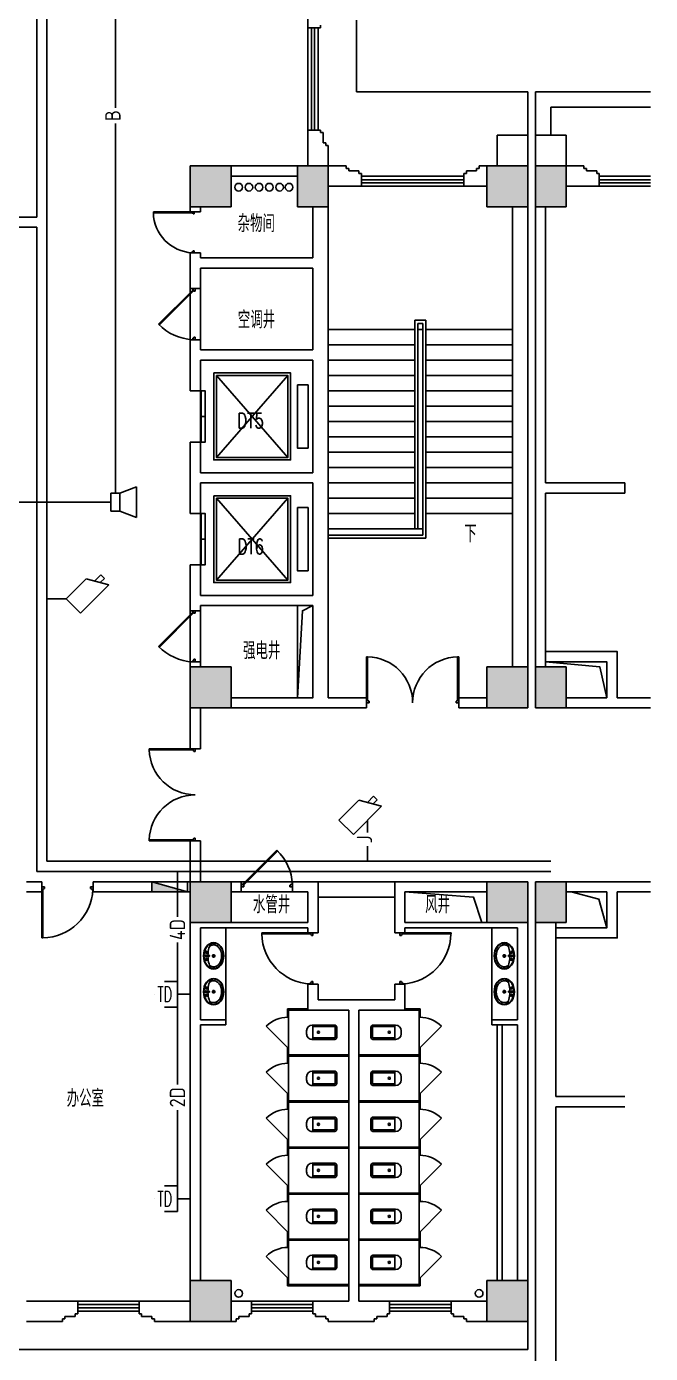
# Model space of a CAD drawing. Extents: x 190999 to 834799, y -200814 to 215286.
# Drawn here: x 718149 to 730349, y -175421 to -149471 of the extents above; entities that cross this region are included whole.
import ezdxf
from ezdxf.enums import TextEntityAlignment as Align

# ---------------------------------------------------------------- set-up
doc = ezdxf.new("R2010")
doc.units = 0
doc.header["$LTSCALE"] = 1000
doc.header["$MEASUREMENT"] = 0
for name, color, linetype in [('00-EQUIP', 3, 'Continuous'), ('00-SIG_TEXT', 7, 'Continuous'), ('00-WIRE-4', 6, 'Continuous'), ('A-卫生间', 250, 'Continuous'), ('A-墙线', 2, 'Continuous'), ('A-外包装修', 250, 'Continuous'), ('A-外窗', 145, 'Continuous'), ('A-门', 167, 'Continuous'), ('COLUMN', 2, 'Continuous'), ('DIM_SYMB', 3, 'Continuous'), ('EQUIP_消火栓', 6, 'Continuous'), ('PUB_HATCH', 250, 'Continuous'), ('PUB_TEXT', 7, 'Continuous'), ('STAIR', 5, 'Continuous'), ('房间名称', 7, 'Continuous'), ('桥架', 1, 'Continuous'), ('洞口线', 177, 'Continuous'), ('电井开洞', 6, 'Continuous'), ('雨水管', 3, 'Continuous')]:
    doc.layers.add(name, color=color, linetype=linetype)
doc.styles.add('-GBCBIGGBENOR', font='GBENOR.shx', dxfattribs={"bigfont": 'GBCBIG.shx'})
doc.styles.add('_COMPLEX', font='COMPLEX.shx', dxfattribs={"width": 0.5})
doc.styles.add('_TCH_DIM', font='SIMPLEX', dxfattribs={"bigfont": 'GBCBIG'})
doc.styles.get("Standard").update_dxf_attribs({"font": 'simhei.ttf'})

# ---------------------------------------------------------------- blocks, each defined once
blk = doc.blocks.new('m1800')
at = {"layer": 'A-墙线'}
for p, q in [((-900, -100), (-900, 100)), ((900, -100), (900, 100))]:
    blk.add_line(p, q, dxfattribs=at)
at = {"layer": 'A-门'}
for p, q in [((-900, 900), (-900, 0)), ((-900, 900), (-880, 900)), ((-880, 900), (-880, 50)), ((880, 900), (880, 50)), ((900, 900), (880, 900)), ((900, 900), (900, 0)), ((-900, 50), (-870, 50)), ((-900, 0), (-850, 0)), ((-870, 50), (-870, 30)), ((-870, 30), (-850, 30)), ((-850, 30), (-850, 0)), ((850, 30), (850, 0)), ((870, 30), (850, 30)), ((900, 0), (850, 0)), ((870, 50), (870, 30)), ((900, 50), (870, 50))]:
    blk.add_line(p, q, dxfattribs=at)
for centre, start, end in [((-900, 0), 0, 88.7267), ((900, 0), 91.2733, 180)]:
    blk.add_arc(centre, 900, start, end, dxfattribs=at)
blk = doc.blocks.new('m1000')
at = {"layer": 'A-墙线'}
for p, q in [((0, 0), (0, 200)), ((1000, 0), (1000, 200))]:
    blk.add_line(p, q, dxfattribs=at)
at = {"layer": 'A-门'}
for p, q in [((0, 1100), (0, 100)), ((0, 1100), (20, 1100)), ((20, 1100), (20, 150)), ((0, 150), (30, 150)), ((0, 100), (50, 100)), ((30, 150), (30, 130)), ((30, 130), (50, 130)), ((50, 130), (50, 100)), ((950, 130), (950, 100)), ((970, 130), (950, 130)), ((1000, 100), (950, 100)), ((970, 150), (970, 130)), ((1000, 150), (970, 150)), ((1000, 150), (1000, 100))]:
    blk.add_line(p, q, dxfattribs=at)
blk.add_arc((0, 100), 1000, 2.866, 88.854, dxfattribs=at)
blk = doc.blocks.new('手盆')
at = {"layer": 'A-卫生间'}
for p, q in [((113, 12), (46, 16)), ((160, 0), (235, 0)), ((198, -37), (198, 38)), ((113, -11), (46, -16))]:
    blk.add_line(p, q, dxfattribs=at)
for centre, major_axis, ratio, start_param, end_param in [((198, 0), (0, 259), 0.763797, 3.141593, 9.424778), ((194, 0), (0, 259), 0.413212, 0.351725, 1.519021), ((106, 0), (0, 13.9), 0.9, 3.760941, 5.663837), ((194, 0), (0, 259), 0.413212, 1.620217, 2.789865)]:
    blk.add_ellipse(centre, major_axis=major_axis, ratio=ratio, start_param=start_param, end_param=end_param, dxfattribs=at)
for centre, major_axis in [((46, 0), (0, 15.8)), ((56, 71), (0, 20.6)), ((56, 71), (0, 15.6)), ((198, 0), (0, 23.4)), ((56, -71), (0, 20.6)), ((56, -71), (0, 15.6))]:
    blk.add_ellipse(centre, major_axis=major_axis, ratio=0.9, dxfattribs=at)
for points, knots in [([(198, -249), (204, -249), (211, -249), (228, -246), (239, -243), (260, -236), (270, -231), (290, -218), (299, -211), (317, -194), (325, -185), (340, -164), (347, -153), (360, -129), (365, -116), (374, -90), (378, -76), (383, -48), (385, -34), (387, -5), (387, 9), (385, 38), (383, 52), (377, 80), (373, 94), (364, 120), (358, 133), (345, 156), (338, 167), (323, 187), (314, 197), (296, 213), (287, 220), (267, 232), (257, 237), (236, 244), (225, 247), (204, 249), (193, 249), (171, 247), (161, 245), (140, 237), (129, 232), (110, 221), (100, 213), (82, 197), (74, 188), (58, 168), (51, 157), (38, 133), (32, 121), (23, 95), (19, 81), (13, 53), (11, 39), (9, 10), (9, -4), (10, -33), (12, -47), (18, -75), (21, -89), (30, -115), (36, -128), (48, -152), (55, -163), (70, -184), (78, -193), (96, -210), (105, -218), (125, -230), (135, -235), (156, -243), (167, -246), (184, -249), (191, -249), (198, -249)], [0, 0, 0, 0, 0.105369, 0.105369, 0.278747, 0.278747, 0.452125, 0.452125, 0.625504, 0.625504, 0.798882, 0.798882, 0.97226, 0.97226, 1.145639, 1.145639, 1.319017, 1.319017, 1.492395, 1.492395, 1.665774, 1.665774, 1.839152, 1.839152, 2.01253, 2.01253, 2.185909, 2.185909, 2.359287, 2.359287, 2.532665, 2.532665, 2.706044, 2.706044, 2.879422, 2.879422, 3.0528, 3.0528, 3.226179, 3.226179, 3.399557, 3.399557, 3.572935, 3.572935, 3.746313, 3.746313, 3.919692, 3.919692, 4.09307, 4.09307, 4.266448, 4.266448, 4.439827, 4.439827, 4.613205, 4.613205, 4.786583, 4.786583, 4.959962, 4.959962, 5.13334, 5.13334, 5.306718, 5.306718, 5.480097, 5.480097, 5.653475, 5.653475, 5.826853, 5.826853, 6.000232, 6.000232, 6.17361, 6.17361, 6.283185, 6.283185, 6.283185, 6.283185]), ([(119, -185), (121, -187), (123, -188), (130, -193), (135, -196), (146, -202), (152, -205), (163, -209), (169, -210), (180, -213), (186, -214), (194, -214), (196, -214), (198, -214), (204, -214), (209, -214), (222, -212), (229, -210), (241, -206), (245, -204), (254, -200), (259, -197), (269, -191), (275, -187), (286, -178), (291, -173), (300, -162), (304, -158), (314, -145), (319, -137), (327, -123), (329, -118), (334, -107), (336, -101), (341, -89), (343, -83), (346, -71), (348, -64), (351, -49), (352, -40), (354, -22), (355, -13), (355, 5), (355, 14), (354, 32), (352, 41), (349, 58), (348, 66), (343, 81), (341, 89), (335, 104), (332, 111), (326, 125), (322, 132), (314, 144), (310, 150), (301, 162), (296, 167), (287, 177), (281, 181), (272, 189), (267, 192), (256, 199), (250, 202), (238, 207), (233, 209), (223, 211), (217, 212), (205, 214), (198, 214), (186, 213), (181, 213), (171, 211), (166, 210), (151, 205), (141, 200), (128, 191), (123, 188), (119, 185)], [5.740897, 5.740897, 5.740897, 5.740897, 5.780874, 5.780874, 5.896829, 5.896829, 6.012784, 6.012784, 6.128739, 6.128739, 6.240697, 6.240697, 6.283185, 6.283185, 6.283185, 6.399826, 6.399826, 6.5409, 6.5409, 6.634, 6.634, 6.7271, 6.7271, 6.852188, 6.852188, 6.977276, 6.977276, 7.077377, 7.077377, 7.229977, 7.229977, 7.317389, 7.317389, 7.404801, 7.404801, 7.497094, 7.497094, 7.589386, 7.589386, 7.712334, 7.712334, 7.835281, 7.835281, 7.958228, 7.958228, 8.081175, 8.081175, 8.194983, 8.194983, 8.30879, 8.30879, 8.422598, 8.422598, 8.537599, 8.537599, 8.6526, 8.6526, 8.767602, 8.767602, 8.884432, 8.884432, 8.982435, 8.982435, 9.119467, 9.119467, 9.224191, 9.224191, 9.328914, 9.328914, 9.470087, 9.470087, 9.571187, 9.571187, 9.672288, 9.672288, 9.874489, 9.874489, 9.967059, 9.967059, 9.967059, 9.967059])]:
    blk.add_open_spline(points, degree=3, knots=knots, dxfattribs=at)
blk.add_point((46, 0), dxfattribs=at)
blk = doc.blocks.new('bfm01')
at = {"layer": 'A-墙线'}
for p, q in [((-200, 0), (0, 0)), ((-200, -1000), (0, -1000))]:
    blk.add_line(p, q, dxfattribs=at)
at = {"layer": 'A-门'}
for p, q in [((-200, -1000), (-200, 0)), ((-100, 0), (-100, -50)), ((-70, -50), (-100, -50)), ((-50, -30), (-70, -30)), ((-70, -30), (-70, -50)), ((-64, -44), (-50, -30)), ((-64, -44), (603, -711)), ((-50, 0), (-50, -30)), ((-50, -30), (617, -697)), ((0, 0), (0, -1000)), ((-70, -950), (-100, -950)), ((-100, -1000), (-100, -950)), ((-50, -1000), (-100, -1000)), ((-70, -970), (-70, -950)), ((-50, -970), (-70, -970)), ((-50, -1000), (-50, -970))]:
    blk.add_line(p, q, dxfattribs=at)
blk.add_arc((-100, 0), 1000, 272.866, 315.8103, dxfattribs=at)
blk = doc.blocks.new('$TwtSys$00000434')
for p, q in [((-0.5, 0.5), (-0.5, -0.5)), ((-0.5, -0.5), (0.5, 0.5)), ((0.5, 0.5), (-0.5, 0.5)), ((0.5, -0.5), (0.5, 0.5)), ((-0.5, -0.5), (0.5, -0.5))]:
    blk.add_line(p, q)
blk.add_solid([(0.5, -0.5), (0.5, 0.5), (-0.5, -0.5)])
blk = doc.blocks.new('$lvtry$00000200')
for p, q in [((-140, -40, 0), (-140, -480, 0)), ((-110, -40, 0), (-110, -470, 0)), ((100, 0, 0), (-100, 0, 0)), ((100, -30, 0), (-100, -30, 0)), ((110, -470, 0), (110, -40, 0)), ((140, -480, 0), (140, -40, 0)), ((140, -470, 0), (-140, -470, 0)), ((-30, -590, 0), (30, -590, 0))]:
    blk.add_line(p, q)
blk.add_circle((0, -359, 0), 20)
for centre, radius, start, end in [((-100, -40, 0), 40, 90, 180), ((-100, -40, 0), 10, 90, 180), ((100, -40, 0), 40, 0, 90), ((100, -40, 0), 10, 0, 90), ((-30, -480, 0), 110, 180, 270), ((30, -480, 0), 110, 270, 0)]:
    blk.add_arc(centre, radius, start, end)
blk.add_point((0, 0))
blk = doc.blocks.new('$DorLib2D$00000114')
at = {"color": 0}
blk.add_line((0.5, 0), (-0.207, 0.707), dxfattribs=at)
blk.add_arc((0.5, 0), 1, 135, 180, dxfattribs=at)
blk = doc.blocks.new('_LINKPT1')
at = {"color": 0}
blk.add_line((0, 0), (0, 0), dxfattribs=at)
blk = doc.blocks.new('_I71UQN')
for p, q in [((-0.837, 0.1), (-0.609, 0.1)), ((-0.837, -0.1), (-0.837, 0.1)), ((-0.78, 0.4), (-0.323, -0.4)), ((0.78, 0.4), (-0.78, 0.4)), ((0.78, 0.4), (0.78, -0.4)), ((-0.837, -0.1), (-0.494, -0.1)), ((0.78, -0.4), (-0.323, -0.4))]:
    blk.add_line(p, q)
at = {"xscale": 0.002, "yscale": 0.002, "zscale": 0.002}
for p in [(0, 0.4), (0.78, 0), (0, -0.4)]:
    blk.add_blockref('_LINKPT1', p, dxfattribs=at)
at = {"flags": 9}
blk.add_attdef('A', (0, 0), '', height=0.00002, dxfattribs=at)
blk = doc.blocks.new('OS28WV87')
for p, q in [((0.35, 0.35), (1, 0.6)), ((1, 0.6), (1, -0.6)), ((0, 0.35), (0, -0.35)), ((0, 0.35), (0.35, 0.35)), ((0.35, 0.35), (0.35, -0.35)), ((0.35, -0.35), (0, -0.35)), ((1, -0.6), (0.35, -0.35))]:
    blk.add_line(p, q)
at = {"xscale": 0.002, "yscale": 0.002, "zscale": 0.002}
for p in [(0, 0), (0.175, 0.35), (1, 0), (0.175, -0.35)]:
    blk.add_blockref('_LINKPT1', p, dxfattribs=at)
at = {"flags": 9}
blk.add_attdef('A', (0, 0), '', height=0.00002, dxfattribs=at)
blk = doc.blocks.new('IO37IMB6')
for p, q in [((-0.5, 0.499), (-0.5, 0.999)), ((0.5, 0.999), (0.5, 0.499)), ((0.5, 0.499), (-0.5, 0.499)), ((0, 0.5), (0, 0))]:
    blk.add_line(p, q)
at = {"xscale": 0.002, "yscale": 0.002, "zscale": 0.002}
for p in [(0, 1.384), (-0.5, 0.499), (0, 0), (0.5, 0.499)]:
    blk.add_blockref('_LINKPT1', p, dxfattribs=at)
at = {"style": '_COMPLEX', "width": 0.6, "flags": 8}
blk.add_attdef('$TEXT$', text='', height=0.6, dxfattribs=at).set_placement((0, 1), align=Align.MIDDLE_CENTER)
at = {"flags": 9}
blk.add_attdef('A', (0, 0), '', height=0.00002, dxfattribs=at)

msp = doc.modelspace()

# ---------------------------------------------------------------- hatches: boundary and pattern name
at = {"layer": 'PUB_HATCH'}
for points in [[(721348.5, -152196.3), (721348.5, -152996.3), (722148.5, -152996.3), (722148.5, -152196.3)], [(723448.5, -152196.3), (723448.5, -152996.3), (724048.5, -152996.3), (724048.5, -152196.3)], [(727148.5, -152196.3), (727148.5, -152996.3), (727948.5, -152996.3), (727948.5, -152196.3)], [(728098.5, -152196.3), (728098.5, -152996.3), (728698.5, -152996.3), (728698.5, -152196.3)], [(721348.5, -161996.3), (721348.5, -162796.3), (722148.5, -162796.3), (722148.5, -161996.3)], [(727148.5, -161996.3), (727148.5, -162796.3), (727948.5, -162796.3), (727948.5, -161996.3)], [(728098.5, -161996.3), (728098.5, -162796.3), (728698.5, -162796.3), (728698.5, -161996.3)], [(721348.5, -166196.3), (721348.5, -166996.3), (722148.5, -166996.3), (722148.5, -166196.3)], [(727148.5, -166196.3), (727148.5, -166996.3), (727948.5, -166996.3), (727948.5, -166196.3)], [(728098.5, -166196.3), (728098.5, -166996.3), (728698.5, -166996.3), (728698.5, -166196.3)], [(721348.5, -173996.3), (721348.5, -174796.3), (722148.5, -174796.3), (722148.5, -173996.3)], [(727148.5, -173996.3), (727148.5, -174796.3), (727948.5, -174796.3), (727948.5, -173996.3)]]:
    msp.add_hatch(color=256, dxfattribs=at).paths.add_polyline_path(points)

# ---------------------------------------------------------------- linework, layer by layer
at = {"layer": '00-WIRE-4'}
for p, q in [((719886, -151061.2), (719886, -148321.8)), ((719886, -158596.3), (719886, -151366.2)), ((716507, -158771.3), (719798.5, -158771.3)), ((718921.5, -160661.4), (718548.5, -160661.4)), ((724815.1, -164996.3), (724815.1, -165234.4)), ((724815.1, -165499.7), (724815.1, -165796.3)), ((721099, -166882.1), (721099, -165996.3)), ((721099, -168146.3), (721099, -167382.7)), ((721099, -170160.2), (721099, -168646.3)), ((721099, -172146.3), (721099, -170660.8))]:
    msp.add_line(p, q, dxfattribs=at)
at = {"layer": 'A-卫生间'}
for p, q in [((723848.5, -166196.3), (725348.5, -166196.3)), ((723848.5, -166496.3), (725348.5, -166496.3)), ((722048.5, -167096.3), (722048.5, -168896.3)), ((727248.5, -167096.3), (727248.5, -168896.3)), ((723248.5, -168683.8), (723248.5, -168846.3)), ((723248.5, -168683.8), (723648.5, -168683.8)), ((723248.5, -168846.3), (723273.5, -168846.3)), ((723273.5, -168846.3), (723273.5, -168708.8)), ((723273.5, -168708.8), (723648.5, -168708.8)), ((723648.5, -168683.8), (723648.5, -168708.8)), ((725848.5, -168683.8), (725548.5, -168683.8)), ((725548.5, -168708.8), (725548.5, -168683.8)), ((725823.5, -168708.8), (725548.5, -168708.8)), ((725823.5, -168708.8), (725823.5, -168846.3)), ((725823.5, -168846.3), (725848.5, -168846.3)), ((725848.5, -168846.3), (725848.5, -168683.8)), ((727348.5, -168996.3), (727348.5, -173996.3)), ((727448.5, -168996.3), (727448.5, -173996.3)), ((723273.5, -169446.3), (723248.5, -169446.3)), ((723248.5, -169446.3), (723248.5, -169608.8)), ((723273.5, -169583.8), (723273.5, -169446.3)), ((725848.5, -169446.3), (725823.5, -169446.3)), ((725823.5, -169446.3), (725823.5, -169583.8)), ((725848.5, -169608.8), (725848.5, -169446.3)), ((723248.5, -169608.8), (723248.5, -169746.3)), ((723273.5, -169583.8), (724448.5, -169583.8)), ((723273.5, -169746.3), (723273.5, -169608.8)), ((723273.5, -169608.8), (724448.5, -169608.8)), ((724448.5, -169583.8), (724448.5, -169608.8)), ((725823.5, -169583.8), (724648.5, -169583.8)), ((724648.5, -169608.8), (724648.5, -169583.8)), ((725823.5, -169608.8), (724648.5, -169608.8)), ((725823.5, -169608.8), (725823.5, -169746.3)), ((725848.5, -169746.3), (725848.5, -169608.8)), ((723248.5, -169746.3), (723273.5, -169746.3)), ((725823.5, -169746.3), (725848.5, -169746.3)), ((723273.5, -170346.3), (723248.5, -170346.3)), ((723248.5, -170346.3), (723248.5, -170508.8)), ((723273.5, -170483.8), (723273.5, -170346.3)), ((723273.5, -170483.8), (724448.5, -170483.8)), ((724448.5, -170483.8), (724448.5, -170508.8)), ((725823.5, -170483.8), (724648.5, -170483.8)), ((724648.5, -170508.8), (724648.5, -170483.8)), ((725848.5, -170346.3), (725823.5, -170346.3)), ((725823.5, -170346.3), (725823.5, -170483.8)), ((725848.5, -170508.8), (725848.5, -170346.3)), ((723248.5, -170508.8), (723248.5, -170646.3)), ((723248.5, -170646.3), (723273.5, -170646.3)), ((723273.5, -170646.3), (723273.5, -170508.8)), ((723273.5, -170508.8), (724448.5, -170508.8)), ((725823.5, -170508.8), (724648.5, -170508.8)), ((725823.5, -170508.8), (725823.5, -170646.3)), ((725823.5, -170646.3), (725848.5, -170646.3)), ((725848.5, -170646.3), (725848.5, -170508.8)), ((723273.5, -171246.3), (723248.5, -171246.3)), ((723248.5, -171246.3), (723248.5, -171408.8)), ((723273.5, -171383.8), (723273.5, -171246.3)), ((725848.5, -171246.3), (725823.5, -171246.3)), ((725823.5, -171246.3), (725823.5, -171383.8)), ((725848.5, -171408.8), (725848.5, -171246.3)), ((723248.5, -171408.8), (723248.5, -171546.3)), ((723273.5, -171383.8), (724448.5, -171383.8)), ((723273.5, -171408.8), (724448.5, -171408.8)), ((723273.5, -171546.3), (723273.5, -171408.8)), ((724448.5, -171383.8), (724448.5, -171408.8)), ((725823.5, -171383.8), (724648.5, -171383.8)), ((724648.5, -171408.8), (724648.5, -171383.8)), ((725823.5, -171408.8), (724648.5, -171408.8)), ((725823.5, -171408.8), (725823.5, -171546.3)), ((725848.5, -171546.3), (725848.5, -171408.8)), ((723248.5, -171546.3), (723273.5, -171546.3)), ((725823.5, -171546.3), (725848.5, -171546.3)), ((723273.5, -172146.3), (723248.5, -172146.3)), ((723248.5, -172146.3), (723248.5, -172308.8)), ((723273.5, -172283.8), (723273.5, -172146.3)), ((723273.5, -172283.8), (724448.5, -172283.8)), ((724448.5, -172283.8), (724448.5, -172308.8)), ((725823.5, -172283.8), (724648.5, -172283.8)), ((724648.5, -172308.8), (724648.5, -172283.8)), ((725848.5, -172146.3), (725823.5, -172146.3)), ((725823.5, -172146.3), (725823.5, -172283.8)), ((725848.5, -172308.8), (725848.5, -172146.3)), ((723248.5, -172308.8), (723248.5, -172446.3)), ((723248.5, -172446.3), (723273.5, -172446.3)), ((723273.5, -172308.8), (724448.5, -172308.8)), ((723273.5, -172446.3), (723273.5, -172308.8)), ((725823.5, -172308.8), (724648.5, -172308.8)), ((725823.5, -172308.8), (725823.5, -172446.3)), ((725823.5, -172446.3), (725848.5, -172446.3)), ((725848.5, -172446.3), (725848.5, -172308.8)), ((723273.5, -173046.3), (723248.5, -173046.3)), ((723248.5, -173046.3), (723248.5, -173208.8)), ((723273.5, -173183.8), (723273.5, -173046.3)), ((725848.5, -173046.3), (725823.5, -173046.3)), ((725823.5, -173046.3), (725823.5, -173183.8)), ((725848.5, -173208.8), (725848.5, -173046.3)), ((723248.5, -173208.8), (723248.5, -173346.3)), ((723273.5, -173183.8), (724448.5, -173183.8)), ((723273.5, -173346.3), (723273.5, -173208.8)), ((723273.5, -173208.8), (724448.5, -173208.8)), ((724448.5, -173183.8), (724448.5, -173208.8)), ((725823.5, -173183.8), (724648.5, -173183.8)), ((724648.5, -173208.8), (724648.5, -173183.8)), ((725823.5, -173208.8), (724648.5, -173208.8)), ((725823.5, -173208.8), (725823.5, -173346.3)), ((725848.5, -173346.3), (725848.5, -173208.8)), ((723248.5, -173346.3), (723273.5, -173346.3)), ((725823.5, -173346.3), (725848.5, -173346.3)), ((723273.5, -173946.3), (723248.5, -173946.3)), ((723248.5, -173946.3), (723248.5, -174096.3)), ((724448.5, -174096.3), (723248.5, -174096.3)), ((723273.5, -174071.3), (723273.5, -173946.3)), ((724448.5, -174071.3), (723273.5, -174071.3)), ((724448.5, -174096.3), (724448.5, -174071.3)), ((724648.5, -174071.3), (725823.5, -174071.3)), ((724648.5, -174071.3), (724648.5, -174096.3)), ((724648.5, -174096.3), (725848.5, -174096.3)), ((725848.5, -173946.3), (725823.5, -173946.3)), ((725823.5, -173946.3), (725823.5, -174071.3)), ((725848.5, -174096.3), (725848.5, -173946.3))]:
    msp.add_line(p, q, dxfattribs=at)
at = {"layer": 'A-墙线'}
for p, q in [((723648.5, -148796.3), (723648.5, -149496.3)), ((723898.5, -149446.3), (723898.5, -149496.3)), ((723898.5, -149496.3), (723648.5, -149496.3)), ((723648.5, -151496.3), (723648.5, -152196.3)), ((723898.5, -151496.3), (723648.5, -151496.3)), ((723898.5, -151546.3), (723898.5, -151496.3)), ((723948.5, -151546.3), (723898.5, -151546.3)), ((723948.5, -151746.3), (723948.5, -151546.3)), ((723998.5, -151746.3), (723948.5, -151746.3)), ((723998.5, -151796.3), (723998.5, -151746.3)), ((724048.5, -151796.3), (723998.5, -151796.3)), ((724048.5, -151796.3), (724048.5, -152196.3)), ((727348.5, -151596.3), (727948.5, -151596.3)), ((727348.5, -151596.3), (727348.5, -152196.3)), ((727948.5, -152196.3), (727948.5, -151596.3)), ((728098.5, -151596.3), (728698.5, -151596.3)), ((728098.5, -151596.3), (728098.5, -152196.3)), ((728698.5, -152196.3), (728698.5, -151596.3)), ((722148.5, -152196.3), (723448.5, -152196.3)), ((724048.5, -152196.3), (724398.5, -152196.3)), ((724398.5, -152196.3), (724398.5, -152246.3)), ((724398.5, -152246.3), (724448.5, -152246.3)), ((724448.5, -152246.3), (724448.5, -152296.3)), ((724448.5, -152296.3), (724648.5, -152296.3)), ((724648.5, -152296.3), (724648.5, -152346.3)), ((726748.5, -152296.3), (726748.5, -152346.3)), ((726948.5, -152296.3), (726748.5, -152296.3)), ((726948.5, -152246.3), (726948.5, -152296.3)), ((726998.5, -152246.3), (726948.5, -152246.3)), ((726998.5, -152196.3), (726998.5, -152246.3)), ((726998.5, -152196.3), (727148.5, -152196.3)), ((729048.5, -152196.3), (728698.5, -152196.3)), ((729048.5, -152196.3), (729048.5, -152246.3)), ((729048.5, -152246.3), (729098.5, -152246.3)), ((729098.5, -152246.3), (729098.5, -152296.3)), ((729098.5, -152296.3), (729298.5, -152296.3)), ((729298.5, -152296.3), (729298.5, -152346.3)), ((722148.5, -152396.3), (723448.5, -152396.3)), ((724648.5, -152346.3), (724698.5, -152346.3)), ((724698.5, -152346.3), (724698.5, -152596.3)), ((726748.5, -152346.3), (726698.5, -152346.3)), ((726698.5, -152346.3), (726698.5, -152596.3)), ((729298.5, -152346.3), (729348.5, -152346.3)), ((729348.5, -152346.3), (729348.5, -152596.3)), ((724048.5, -152596.3), (724698.5, -152596.3)), ((724048.5, -162596.3), (724048.5, -152796.3)), ((726698.5, -152596.3), (727148.5, -152596.3)), ((729348.5, -152596.3), (728698.5, -152596.3)), ((721348.5, -152996.3), (721348.5, -153096.3)), ((721348.5, -153096.3), (721548.5, -153096.3)), ((721548.5, -152996.3), (721548.5, -153096.3)), ((723748.5, -153996.3), (723748.5, -152996.3)), ((727648.5, -161996.3), (727648.5, -152996.3)), ((727948.5, -161996.3), (727948.5, -152896.3)), ((728098.5, -161996.3), (728098.5, -152996.3)), ((728298.5, -158396.3), (728298.5, -152996.3)), ((721348.5, -153896.3), (721348.5, -154596.3)), ((721348.5, -153896.3), (721548.5, -153896.3)), ((721548.5, -153896.3), (721548.5, -153996.3)), ((721548.5, -153996.3), (723748.5, -153996.3)), ((721548.5, -154196.3), (723748.5, -154196.3)), ((721548.5, -154196.3), (721548.5, -154596.3)), ((723748.5, -155796.3), (723748.5, -154196.3)), ((721348.5, -155596.3), (721348.5, -156596.3)), ((721548.5, -155596.3), (721548.5, -155796.3)), ((721548.5, -155796.3), (723748.5, -155796.3)), ((721548.5, -155996.3), (723748.5, -155996.3)), ((721548.5, -155996.3), (721548.5, -156596.3)), ((723748.5, -158196.3), (723748.5, -155996.3)), ((721548.5, -156596.3), (721348.5, -156596.3)), ((721348.5, -157596.3), (721348.5, -158996.3)), ((721548.5, -157596.3), (721348.5, -157596.3)), ((721548.5, -157596.3), (721548.5, -158196.3)), ((721548.5, -158196.3), (723748.5, -158196.3)), ((721548.5, -158396.3), (723748.5, -158396.3)), ((721548.5, -158396.3), (721548.5, -158996.3)), ((723748.5, -160596.3), (723748.5, -158396.3)), ((728298.5, -158396.3), (729848.5, -158396.3)), ((729848.5, -158596.3), (729848.5, -158396.3)), ((728298.5, -158596.3), (729848.5, -158596.3)), ((728298.5, -161996.3), (728298.5, -158596.3)), ((721548.5, -158996.3), (721348.5, -158996.3)), ((721348.5, -159996.3), (721348.5, -160896.3)), ((721548.5, -159996.3), (721348.5, -159996.3)), ((721548.5, -159996.3), (721548.5, -160596.3)), ((721548.5, -160596.3), (723748.5, -160596.3)), ((721548.5, -160796.3), (723748.5, -160796.3)), ((721548.5, -160796.3), (721548.5, -160896.3)), ((723748.5, -162596.3), (723748.5, -160796.3)), ((721348.5, -161996.3), (721348.5, -161896.3)), ((721548.5, -161996.3), (721548.5, -161896.3)), ((722148.5, -162596.3), (723748.5, -162596.3)), ((724048.5, -162596.3), (724798.5, -162596.3)), ((726598.5, -162596.3), (727148.5, -162596.3)), ((728698.5, -162596.3), (729498.5, -162596.3)), ((729698.5, -162596.3), (730348.5, -162596.3)), ((721348.5, -162796.3), (721348.5, -163596.3)), ((721548.5, -163596.3), (721548.5, -162796.3)), ((722148.5, -162796.3), (724798.5, -162796.3)), ((726598.5, -162796.3), (727148.5, -162796.3)), ((728698.5, -162796.3), (730348.5, -162796.3)), ((721348.5, -165396.3), (721348.5, -166196.3)), ((721548.5, -166196.3), (721548.5, -165396.3)), ((718148.5, -166196.3), (718448.5, -166196.3)), ((721348.5, -166196.3), (719448.5, -166196.3)), ((722148.5, -166196.3), (722348.5, -166196.3)), ((722348.5, -166196.3), (722348.5, -166396.3)), ((723848.5, -166196.3), (723348.5, -166196.3)), ((723348.5, -166196.3), (723348.5, -166396.3)), ((723848.5, -166196.3), (723848.5, -167196.3)), ((725348.5, -166196.3), (725348.5, -167196.3)), ((727148.5, -166196.3), (725348.5, -166196.3)), ((728698.5, -166196.3), (730348.5, -166196.3)), ((718148.5, -166396.3), (718448.5, -166396.3)), ((721348.5, -166396.3), (719448.5, -166396.3)), ((722148.5, -166396.3), (722348.5, -166396.3)), ((723648.5, -166396.3), (723348.5, -166396.3)), ((723648.5, -166396.3), (723648.5, -166996.3)), ((725548.5, -166396.3), (725548.5, -166996.3)), ((727148.5, -166396.3), (725548.5, -166396.3)), ((728698.5, -166396.3), (729498.5, -166396.3)), ((729698.5, -166396.3), (730348.5, -166396.3)), ((721348.5, -166996.3), (721348.5, -173996.3)), ((721548.5, -167096.3), (721548.5, -168896.3)), ((721548.5, -167096.3), (723648.5, -167096.3)), ((722148.5, -166996.3), (723648.5, -166996.3)), ((723648.5, -167096.3), (723648.5, -167196.3)), ((727148.5, -166996.3), (725548.5, -166996.3)), ((725548.5, -167096.3), (725548.5, -167196.3)), ((727748.5, -167096.3), (725548.5, -167096.3)), ((727748.5, -167096.3), (727748.5, -168896.3)), ((727948.5, -166996.3), (727948.5, -173996.3)), ((728098.5, -166996.3), (728098.5, -175996.3)), ((728498.5, -166996.3), (728498.5, -170396.3)), ((723648.5, -168196.3), (723648.5, -168708.8)), ((723848.5, -168196.3), (723848.5, -168508.8)), ((725348.5, -168196.3), (725348.5, -168508.8)), ((725548.5, -168196.3), (725548.5, -168708.8)), ((723848.5, -168508.8), (725348.5, -168508.8)), ((722048.5, -168896.3), (721548.5, -168896.3)), ((722048.5, -168996.3), (722048.5, -168896.3)), ((723648.5, -168708.8), (724448.5, -168708.8)), ((724448.5, -168708.8), (724448.5, -174396.3)), ((724648.5, -168708.8), (724648.5, -174396.3)), ((724648.5, -168708.8), (725548.5, -168708.8)), ((727248.5, -168896.3), (727748.5, -168896.3)), ((727248.5, -168996.3), (727248.5, -168896.3)), ((721548.5, -168996.3), (721548.5, -173996.3)), ((722048.5, -168996.3), (721548.5, -168996.3)), ((727248.5, -168996.3), (727748.5, -168996.3)), ((727748.5, -168996.3), (727748.5, -173996.3)), ((728498.5, -170396.3), (729848.5, -170396.3)), ((728498.5, -170596.3), (728498.5, -175996.3)), ((728498.5, -170596.3), (729848.5, -170596.3)), ((718148.5, -174396.3), (719148.5, -174396.3)), ((719148.5, -174646.3), (719148.5, -174396.3)), ((721348.5, -174396.3), (720348.5, -174396.3)), ((720348.5, -174646.3), (720348.5, -174396.3)), ((722548.5, -174396.3), (722148.5, -174396.3)), ((722548.5, -174646.3), (722548.5, -174396.3)), ((724448.5, -174396.3), (723748.5, -174396.3)), ((723748.5, -174646.3), (723748.5, -174396.3)), ((725248.5, -174396.3), (724648.5, -174396.3)), ((725248.5, -174646.3), (725248.5, -174396.3)), ((726448.5, -174646.3), (726448.5, -174396.3)), ((726448.5, -174396.3), (727148.5, -174396.3)), ((718848.5, -174796.3), (718148.5, -174796.3)), ((718848.5, -174796.3), (718848.5, -174746.3)), ((718848.5, -174746.3), (718898.5, -174746.3)), ((718898.5, -174746.3), (718898.5, -174696.3)), ((718898.5, -174696.3), (719098.5, -174696.3)), ((719098.5, -174646.3), (719148.5, -174646.3)), ((719098.5, -174696.3), (719098.5, -174646.3)), ((720398.5, -174646.3), (720348.5, -174646.3)), ((720398.5, -174696.3), (720398.5, -174646.3)), ((720598.5, -174696.3), (720398.5, -174696.3)), ((720598.5, -174746.3), (720598.5, -174696.3)), ((720648.5, -174746.3), (720598.5, -174746.3)), ((720648.5, -174796.3), (720648.5, -174746.3)), ((720648.5, -174796.3), (721348.5, -174796.3)), ((722248.5, -174796.3), (722148.5, -174796.3)), ((722248.5, -174796.3), (722248.5, -174746.3)), ((722248.5, -174746.3), (722298.5, -174746.3)), ((722298.5, -174746.3), (722298.5, -174696.3)), ((722298.5, -174696.3), (722498.5, -174696.3)), ((722498.5, -174646.3), (722548.5, -174646.3)), ((722498.5, -174696.3), (722498.5, -174646.3)), ((723798.5, -174646.3), (723748.5, -174646.3)), ((723798.5, -174696.3), (723798.5, -174646.3)), ((723998.5, -174696.3), (723798.5, -174696.3)), ((723998.5, -174746.3), (723998.5, -174696.3)), ((724048.5, -174746.3), (723998.5, -174746.3)), ((724048.5, -174796.3), (724048.5, -174746.3)), ((724948.5, -174796.3), (724048.5, -174796.3)), ((724948.5, -174796.3), (724948.5, -174746.3)), ((724948.5, -174746.3), (724998.5, -174746.3)), ((724998.5, -174746.3), (724998.5, -174696.3)), ((724998.5, -174696.3), (725198.5, -174696.3)), ((725198.5, -174646.3), (725248.5, -174646.3)), ((725198.5, -174696.3), (725198.5, -174646.3)), ((726498.5, -174646.3), (726448.5, -174646.3)), ((726498.5, -174696.3), (726498.5, -174646.3)), ((726698.5, -174696.3), (726498.5, -174696.3)), ((726698.5, -174746.3), (726698.5, -174696.3)), ((726748.5, -174746.3), (726698.5, -174746.3)), ((726748.5, -174796.3), (726748.5, -174746.3)), ((727348.5, -174796.3), (726748.5, -174796.3))]:
    msp.add_line(p, q, dxfattribs=at)
for points in [[(728298.5, -161696.3), (729698.5, -161696.3), (729698.5, -162596.3)], [(728298.5, -161896.3), (729498.5, -161896.3), (729498.5, -162596.3)], [(728498.5, -167296.3), (729698.5, -167296.3), (729698.5, -166396.3)], [(728498.5, -167096.3), (729498.5, -167096.3), (729498.5, -166396.3)], [(728798.5, -167096.3), (729498.5, -167096.3), (729498.5, -166396.3)]]:
    msp.add_lwpolyline(points, dxfattribs=at)
at = {"layer": 'A-外包装修'}
for p, q in [((724598.5, -150746.1), (724598.5, -149346.3)), ((727948.5, -150746.1), (724598.5, -150746.1)), ((727948.5, -151596.3), (727948.5, -150746.1)), ((730348.5, -150746.1), (728098.5, -150746.1)), ((728098.5, -151596.3), (728098.5, -150746.1)), ((730348.5, -151046.1), (728398.5, -151046.1)), ((728398.5, -151596.3), (728398.5, -151046.1)), ((727948.5, -174796.3), (727948.5, -175346.3)), ((727948.5, -175346.3), (716798.5, -175346.3))]:
    msp.add_line(p, q, dxfattribs=at)
at = {"layer": 'A-外窗'}
for p, q in [((723648.5, -149496.3), (723648.5, -151496.3)), ((723718.5, -149496.3), (723718.5, -151496.3)), ((723778.5, -149496.3), (723778.5, -151496.3)), ((723848.5, -149496.3), (723848.5, -151496.3)), ((724698.5, -152396.3), (726698.5, -152396.3)), ((724698.5, -152466.3), (726698.5, -152466.3)), ((724698.5, -152526.3), (726698.5, -152526.3)), ((729348.5, -152396.3), (730348.5, -152396.3)), ((729348.5, -152466.3), (730348.5, -152466.3)), ((729348.5, -152526.3), (730348.5, -152526.3)), ((724698.5, -152596.3), (726698.5, -152596.3)), ((729348.5, -152596.3), (730348.5, -152596.3)), ((719148.5, -174396.3), (720348.5, -174396.3)), ((719148.5, -174466.3), (720348.5, -174466.3)), ((719148.5, -174526.3), (720348.5, -174526.3)), ((719148.5, -174596.3), (720348.5, -174596.3)), ((722548.5, -174396.3), (723748.5, -174396.3)), ((722548.5, -174466.3), (723748.5, -174466.3)), ((722548.5, -174526.3), (723748.5, -174526.3)), ((722548.5, -174596.3), (723748.5, -174596.3)), ((726448.5, -174396.3), (725248.5, -174396.3)), ((726448.5, -174466.3), (725248.5, -174466.3)), ((726448.5, -174526.3), (725248.5, -174526.3)), ((726448.5, -174596.3), (725248.5, -174596.3))]:
    msp.add_line(p, q, dxfattribs=at)
at = {"layer": 'A-门'}
for p, q in [((721548.5, -157596.3), (721548.5, -156596.3)), ((721548.5, -159996.3), (721548.5, -158996.3)), ((723273.5, -169446.3), (723273.5, -168846.3)), ((725823.5, -169446.3), (725823.5, -168846.3)), ((723273.5, -170346.3), (723273.5, -169746.3)), ((725823.5, -170346.3), (725823.5, -169746.3)), ((723273.5, -171246.3), (723273.5, -170646.3)), ((725823.5, -171246.3), (725823.5, -170646.3)), ((723273.5, -172146.3), (723273.5, -171546.3)), ((725823.5, -172146.3), (725823.5, -171546.3)), ((723273.5, -173046.3), (723273.5, -172446.3)), ((725823.5, -173046.3), (725823.5, -172446.3)), ((723273.5, -173946.3), (723273.5, -173346.3)), ((725823.5, -173946.3), (725823.5, -173346.3))]:
    msp.add_line(p, q, dxfattribs=at)
for points in [[(721563.5, -156596.3), (721643.4, -156596.3), (721643.4, -157096.3), (721563.5, -157096.3)], [(721563.5, -157596.3), (721643.4, -157596.3), (721643.4, -157096.3), (721563.5, -157096.3)], [(721563.5, -158996.3), (721643.4, -158996.3), (721643.4, -159496.3), (721563.5, -159496.3)], [(721563.5, -159996.3), (721643.4, -159996.3), (721643.4, -159496.3), (721563.5, -159496.3)]]:
    msp.add_lwpolyline(points, close=True, dxfattribs=at)
at = {"layer": 'COLUMN'}
for p, q in [((721348.5, -152196.3), (721348.5, -152996.3)), ((722148.5, -152196.3), (721348.5, -152196.3)), ((722148.5, -152996.3), (722148.5, -152196.3)), ((723448.5, -152196.3), (723448.5, -152996.3)), ((724048.5, -152196.3), (723448.5, -152196.3)), ((724048.5, -152996.3), (724048.5, -152196.3)), ((727148.5, -152196.3), (727148.5, -152996.3)), ((727948.5, -152196.3), (727148.5, -152196.3)), ((727948.5, -152996.3), (727948.5, -152196.3)), ((728098.5, -152196.3), (728098.5, -152996.3)), ((728698.5, -152196.3), (728098.5, -152196.3)), ((728698.5, -152996.3), (728698.5, -152196.3)), ((721348.5, -152996.3), (722148.5, -152996.3)), ((723448.5, -152996.3), (724048.5, -152996.3)), ((727148.5, -152996.3), (727948.5, -152996.3)), ((728098.5, -152996.3), (728698.5, -152996.3)), ((721348.5, -161996.3), (721348.5, -162796.3)), ((722148.5, -161996.3), (721348.5, -161996.3)), ((722148.5, -162796.3), (722148.5, -161996.3)), ((727148.5, -161996.3), (727148.5, -162796.3)), ((727948.5, -161996.3), (727148.5, -161996.3)), ((727948.5, -162796.3), (727948.5, -161996.3)), ((728098.5, -161996.3), (728098.5, -162796.3)), ((728698.5, -161996.3), (728098.5, -161996.3)), ((728698.5, -162796.3), (728698.5, -161996.3)), ((721348.5, -162796.3), (722148.5, -162796.3)), ((727148.5, -162796.3), (727948.5, -162796.3)), ((728098.5, -162796.3), (728698.5, -162796.3)), ((721348.5, -166196.3), (721348.5, -166996.3)), ((722148.5, -166196.3), (721348.5, -166196.3)), ((722148.5, -166996.3), (722148.5, -166196.3)), ((727148.5, -166196.3), (727148.5, -166996.3)), ((727948.5, -166196.3), (727148.5, -166196.3)), ((727948.5, -166996.3), (727948.5, -166196.3)), ((728098.5, -166196.3), (728098.5, -166996.3)), ((728698.5, -166196.3), (728098.5, -166196.3)), ((728698.5, -166996.3), (728698.5, -166196.3)), ((721348.5, -166996.3), (722148.5, -166996.3)), ((727148.5, -166996.3), (727948.5, -166996.3)), ((728098.5, -166996.3), (728698.5, -166996.3)), ((721348.5, -173996.3), (721348.5, -174796.3)), ((722148.5, -173996.3), (721348.5, -173996.3)), ((722148.5, -174796.3), (722148.5, -173996.3)), ((727148.5, -173996.3), (727148.5, -174796.3)), ((727948.5, -173996.3), (727148.5, -173996.3)), ((727948.5, -174796.3), (727948.5, -173996.3)), ((721348.5, -174796.3), (722148.5, -174796.3)), ((727148.5, -174796.3), (727948.5, -174796.3))]:
    msp.add_line(p, q, dxfattribs=at)
at = {"layer": 'DIM_SYMB'}
msp.add_lwpolyline([(726803.5, -158996.3, 0, 0, 0), (726806, -154046, 0, 0, 0), (724893.5, -154046, 0, 0, 0), (724893.5, -158996.3, 80, 0, 0), (724893.5, -159296.3, 0, 0, 0)], format="xyseb", dxfattribs=at)
at = {"layer": 'STAIR'}
for p, q in [((724048.5, -159296.3), (724048.5, -155396.3)), ((724048.5, -155396.3), (725738.5, -155396.3)), ((725738.5, -159296.3), (725738.5, -155216.3)), ((725738.5, -155216.3), (725958.5, -155216.3)), ((725798.5, -159296.3), (725798.5, -155276.3)), ((725798.5, -155276.3), (725898.5, -155276.3)), ((725798.5, -158152.9), (725798.5, -155396.3)), ((725798.5, -155396.3), (725898.5, -155396.3)), ((725898.5, -155276.3), (725898.5, -159416.3)), ((725898.5, -155396.3), (725898.5, -158996.3)), ((725958.5, -155216.3), (725958.5, -159476.3)), ((727648.5, -155396.3), (725958.5, -155396.3)), ((727648.5, -155396.3), (727648.5, -158996.3)), ((724048.5, -155696.3), (725738.5, -155696.3)), ((727648.5, -155696.3), (725958.5, -155696.3)), ((724048.5, -155996.3), (725738.5, -155996.3)), ((727648.5, -155996.3), (725958.5, -155996.3)), ((721860, -157896.3), (723260, -156296.3)), ((721860, -156296.3), (723260, -157896.3)), ((724048.5, -156296.3), (725738.5, -156296.3)), ((727648.5, -156296.3), (725958.5, -156296.3)), ((724048.5, -156596.3), (725738.5, -156596.3)), ((727648.5, -156596.3), (725958.5, -156596.3)), ((724048.5, -156896.3), (725738.5, -156896.3)), ((727648.5, -156896.3), (725958.5, -156896.3)), ((724048.5, -157196.3), (725738.5, -157196.3)), ((727648.5, -157196.3), (725958.5, -157196.3)), ((724048.5, -157496.3), (725738.5, -157496.3)), ((727648.5, -157496.3), (725958.5, -157496.3)), ((724048.5, -157796.3), (725738.5, -157796.3)), ((727648.5, -157796.3), (725958.5, -157796.3)), ((724048.5, -158096.3), (725738.5, -158096.3)), ((725798.5, -159296.3), (725798.5, -158152.9)), ((727648.5, -158096.3), (725958.5, -158096.3)), ((724048.5, -158396.3), (725738.5, -158396.3)), ((727648.5, -158396.3), (725958.5, -158396.3)), ((721860, -160296.3), (723260, -158696.3)), ((721860, -158696.3), (723260, -160296.3)), ((724048.5, -158696.3), (725738.5, -158696.3)), ((727648.5, -158696.3), (725958.5, -158696.3)), ((724048.5, -158996.3), (725738.5, -158996.3)), ((725898.5, -159296.3), (725898.5, -158996.3)), ((727648.5, -158996.3), (725958.5, -158996.3)), ((724048.5, -159296.3), (725738.5, -159296.3)), ((725738.5, -159296.3), (725798.5, -159296.3)), ((725738.5, -159296.3), (725798.5, -159296.3)), ((725798.5, -159296.3), (725898.5, -159296.3)), ((725898.5, -159416.3), (724048.5, -159416.3)), ((724048.5, -159476.3), (724048.5, -159416.3)), ((725958.5, -159476.3), (724048.5, -159476.3))]:
    msp.add_line(p, q, dxfattribs=at)
for points in [[(721810, -156246.3), (721810, -157946.3), (723310, -157946.3), (723310, -156246.3)], [(721860, -156296.3), (721860, -157896.3), (723260, -157896.3), (723260, -156296.3)], [(723445.1, -156478.4), (723445.1, -157714.2), (723655.1, -157714.2), (723655.1, -156478.4)], [(721810, -158646.3), (721810, -160346.3), (723310, -160346.3), (723310, -158646.3)], [(721860, -158696.3), (721860, -160296.3), (723260, -160296.3), (723260, -158696.3)], [(723445.1, -158878.4), (723445.1, -160114.2), (723655.1, -160114.2), (723655.1, -158878.4)]]:
    msp.add_lwpolyline(points, close=True, dxfattribs=at)
at = {"layer": '桥架'}
for p, q in [((718548.5, -165796.3), (718548.5, -114796.3)), ((718348.5, -153196.3), (718348.5, -119796.3)), ((698948.5, -153196.3), (718348.5, -153196.3)), ((698948.5, -153396.3), (718348.5, -153396.3)), ((718348.5, -161596.3), (718348.5, -153396.3)), ((718348.5, -165996.3), (718348.5, -161596.3)), ((718548.5, -165796.3), (728398.5, -165796.3)), ((718348.5, -165996.3), (728398.5, -165996.3))]:
    msp.add_line(p, q, dxfattribs=at)
at = {"layer": '洞口线', "ltscale": 2}
for points in [[(729498.6, -162596.3), (729356.1, -161991.4), (728298.5, -161896.3)], [(727048.5, -166996.3), (726887.6, -166496.3), (725548.5, -166396.3)], [(729498.5, -167096.3), (729337.6, -166534.2), (728798.5, -166396.3)]]:
    msp.add_lwpolyline(points, dxfattribs=at)
at = {"layer": '电井开洞', "color": 4}
msp.add_lwpolyline([(723748.5, -160796.3), (723448.5, -160796.3), (723448.5, -162596.3), (723748.5, -162596.3)], close=True, dxfattribs=at)
at = {"layer": '电井开洞'}
msp.add_lwpolyline([(723748.5, -160796.3), (723543.2, -160894.9), (723448.5, -162596.3)], dxfattribs=at)
at = {"layer": '雨水管'}
for centre in [(722296.5, -152612.8), (722496.5, -152612.8), (722696.5, -152612.8), (722896.5, -152612.8), (723096.5, -152612.8), (723282, -152612.8), (722298.5, -174246.3), (726998.5, -174246.3)]:
    msp.add_circle(centre, 75, dxfattribs=at)

# ---------------------------------------------------------------- block references
at = {"xscale": -1, "rotation": 180}
for p in [(721608.5, -167646.3), (721608.5, -168346.3)]:
    msp.add_blockref('手盆', p, dxfattribs=at)
at = {"rotation": 180}
for p in [(727688.5, -167646.3), (727688.5, -168346.3)]:
    msp.add_blockref('手盆', p, dxfattribs=at)
at = {"layer": '00-EQUIP', "xscale": 500, "yscale": 500, "zscale": 500}
msp.add_blockref('OS28WV87', (719798.5, -158771.3), dxfattribs=at)
at = {"layer": '00-EQUIP', "xscale": 499.9999999999999, "yscale": 500, "zscale": 500, "rotation": 225.0000000000001}
for p in [(719338.7, -160527.1), (724673.7, -164854.9)]:
    msp.add_blockref('_I71UQN', p, dxfattribs=at)
at = {"layer": '00-EQUIP'}
ref = msp.add_blockref('IO37IMB6', (721348.5, -168396.3), dxfattribs=dict(at, xscale=500, yscale=500, zscale=500, rotation=90))
ref.add_attrib('$TEXT$', 'TD', dxfattribs={"layer": '0', "height": 300, "style": '_COMPLEX', "width": 0.6, "flags": 8}).set_placement((720848.5, -168396.3), align=Align.MIDDLE_CENTER)
ref = msp.add_blockref('IO37IMB6', (721348.5, -172396.3), dxfattribs=dict(at, xscale=500, yscale=500, zscale=500, rotation=90))
ref.add_attrib('$TEXT$', 'TD', dxfattribs={"layer": '0', "height": 300, "style": '_COMPLEX', "width": 0.6, "flags": 8}).set_placement((720848.5, -172396.3), align=Align.MIDDLE_CENTER)
at = {"layer": 'A-卫生间', "rotation": 269.9999999989353}
for p in [(724214.2, -169140.1, 0), (724214.2, -170040.1, 0), (724214.2, -170940.1, 0), (724214.2, -171840.1, 0), (724214.2, -172740.1, 0), (724214.2, -173640.1, 0)]:
    msp.add_blockref('$lvtry$00000200', p, dxfattribs=at)
at = {"layer": 'A-卫生间', "yscale": -0.9999999999999998, "rotation": 270.0000000010646}
for p in [(724882.9, -169140.1, 0), (724882.9, -170040.1, 0), (724882.9, -170940.1, 0), (724882.9, -171840.1, 0), (724882.9, -172740.1, 0), (724882.9, -173640.1, 0)]:
    msp.add_blockref('$lvtry$00000200', p, dxfattribs=at)
at = {"layer": 'A-门', "rotation": 90}
for name, p, xscale, yscale, zscale in [('m1000', (721508.5, -153096.3), -0.8000000000465661, 0.8000000000465661, 0.8), ('$DorLib2D$00000114', (723261, -169146.3), -600, 600, 25), ('$DorLib2D$00000114', (725836, -169146.3), -600, -600, 25), ('$DorLib2D$00000114', (723261, -170046.3), -600, 600, 25), ('$DorLib2D$00000114', (725836, -170046.3), -600, -600, 25), ('$DorLib2D$00000114', (723261, -170946.3), -600, 600, 25), ('$DorLib2D$00000114', (725836, -170946.3), -600, -600, 25), ('$DorLib2D$00000114', (723261, -171846.3), -600, 600, 25), ('$DorLib2D$00000114', (725836, -171846.3), -600, -600, 25), ('$DorLib2D$00000114', (723261, -172746.3), -600, 600, 25), ('$DorLib2D$00000114', (725836, -172746.3), -600, -600, 25), ('$DorLib2D$00000114', (723261, -173646.3), -600, 600, 25), ('$DorLib2D$00000114', (725836, -173646.3), -600, -600, 25)]:
    msp.add_blockref(name, p, dxfattribs=dict(at, xscale=xscale, yscale=yscale, zscale=zscale))
at = {"layer": 'A-门', "xscale": -1}
for name, p in [('bfm01', (721348.5, -154596.3)), ('bfm01', (721348.5, -160896.3)), ('m1800', (725698.5, -162696.3))]:
    msp.add_blockref(name, p, dxfattribs=at)
for name, p, rotation in [('m1800', (721448.5, -164496.3), 90), ('m1000', (718448.5, -166196.3), 180), ('m1000', (723848.5, -167196.3), 90)]:
    msp.add_blockref(name, p, dxfattribs=dict(at, rotation=rotation))
at = {"layer": 'A-门'}
for name, p, rotation in [('bfm01', (722348.5, -166196.3), 90), ('m1000', (725348.5, -167196.3), 270)]:
    msp.add_blockref(name, p, dxfattribs=dict(at, rotation=rotation))
at = {"layer": 'EQUIP_消火栓', "xscale": -700, "yscale": 200, "zscale": 700}
msp.add_blockref('$TwtSys$00000434', (720948.5, -166296.3), dxfattribs=at)

# ---------------------------------------------------------------- texts
at = {"layer": '00-SIG_TEXT', "style": '-GBCBIGGBENOR'}
for s, p in [('B', (719836, -151213.7)), ('J', (724754.8, -165367.1)), ('4D', (721099, -167132.4)), ('2D', (721099, -170410.5))]:
    msp.add_text(s, height=300, rotation=90, dxfattribs=at).set_placement(p, align=Align.MIDDLE_CENTER)
at = {"layer": 'PUB_TEXT', "style": '_TCH_DIM'}
msp.add_text('下', height=337.6, dxfattribs=at).set_placement((726708.6, -159556.3))
at = {"layer": '房间名称', "style": '_TCH_DIM'}
for s, p in [('杂物间', (722276, -153492.5)), ('空调井', (722280.8, -155373.2)), ('强电井', (722381.7, -161844.4)), ('水管井', (722575.1, -166811.5)), ('风井', (725942.8, -166811.5)), ('办公室', (718934.2, -170600.1))]:
    msp.add_text(s, height=337.59, dxfattribs=at).set_placement(p)
at = {"layer": '房间名称', "style": '_TCH_DIM', "width": 0.705882}
for s, p in [('DT5', (722273.2, -157326.7)), ('DT6', (722278.2, -159789.9))]:
    msp.add_text(s, height=297.5, dxfattribs=at).set_placement(p)

doc.saveas('drawing.dxf')
